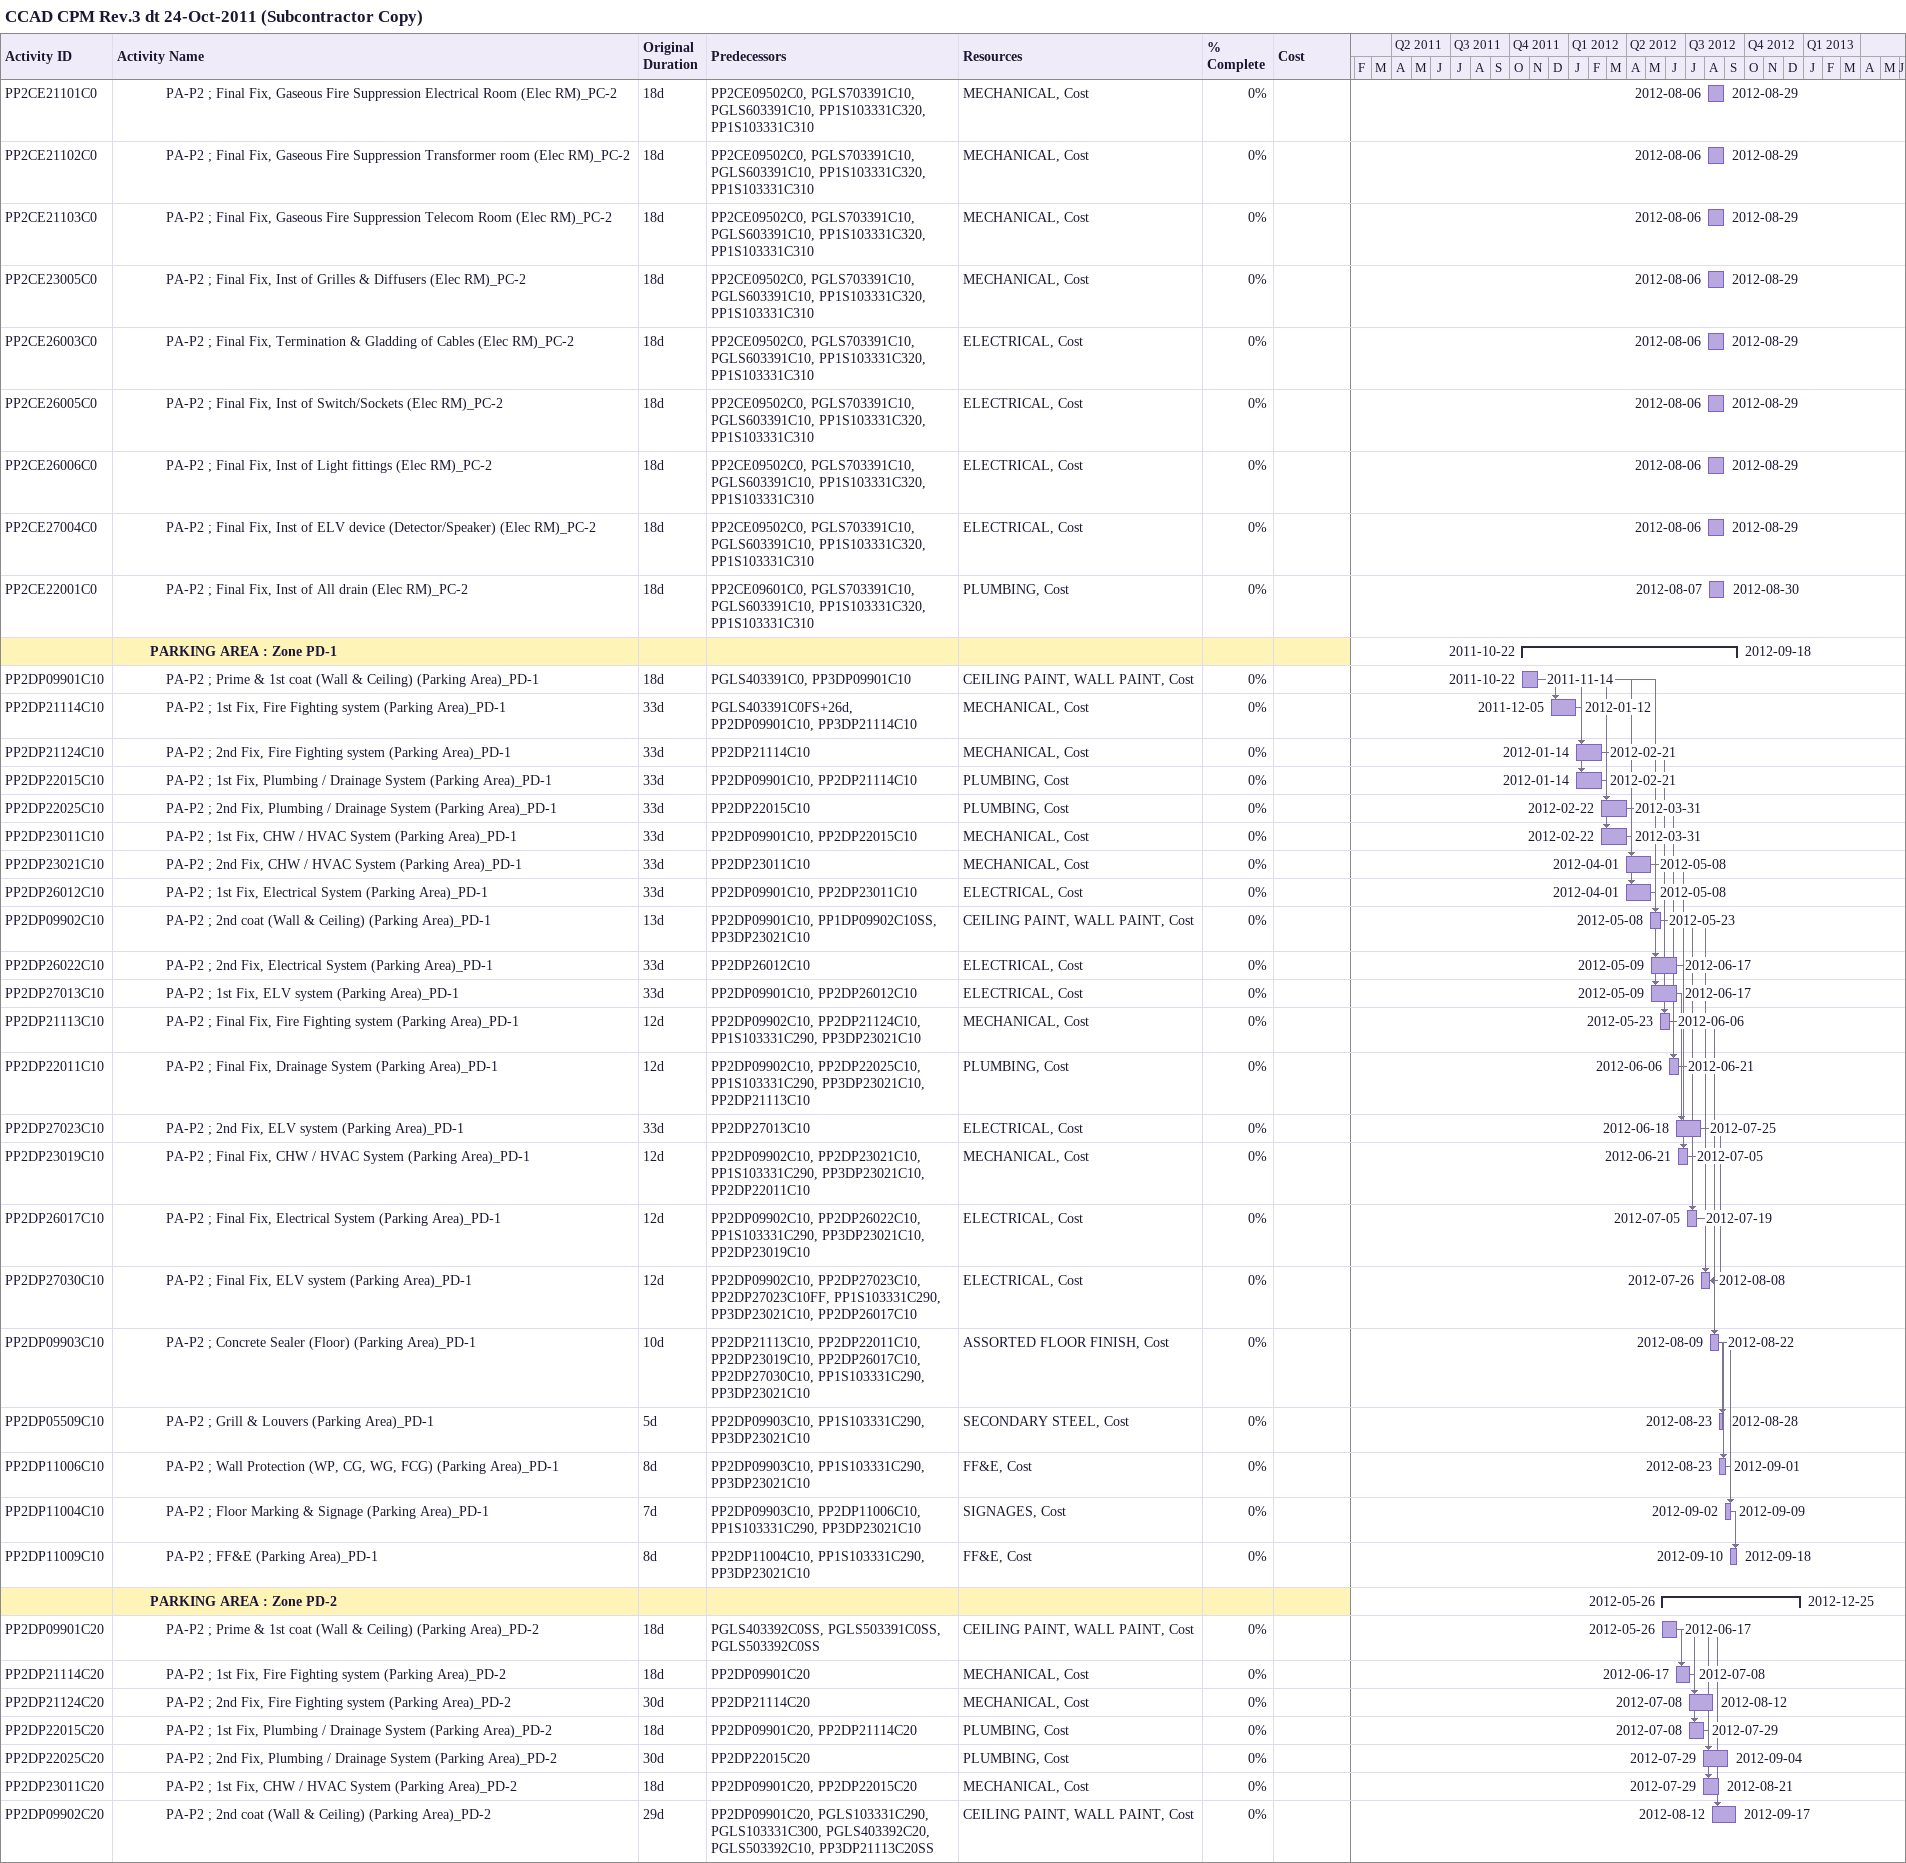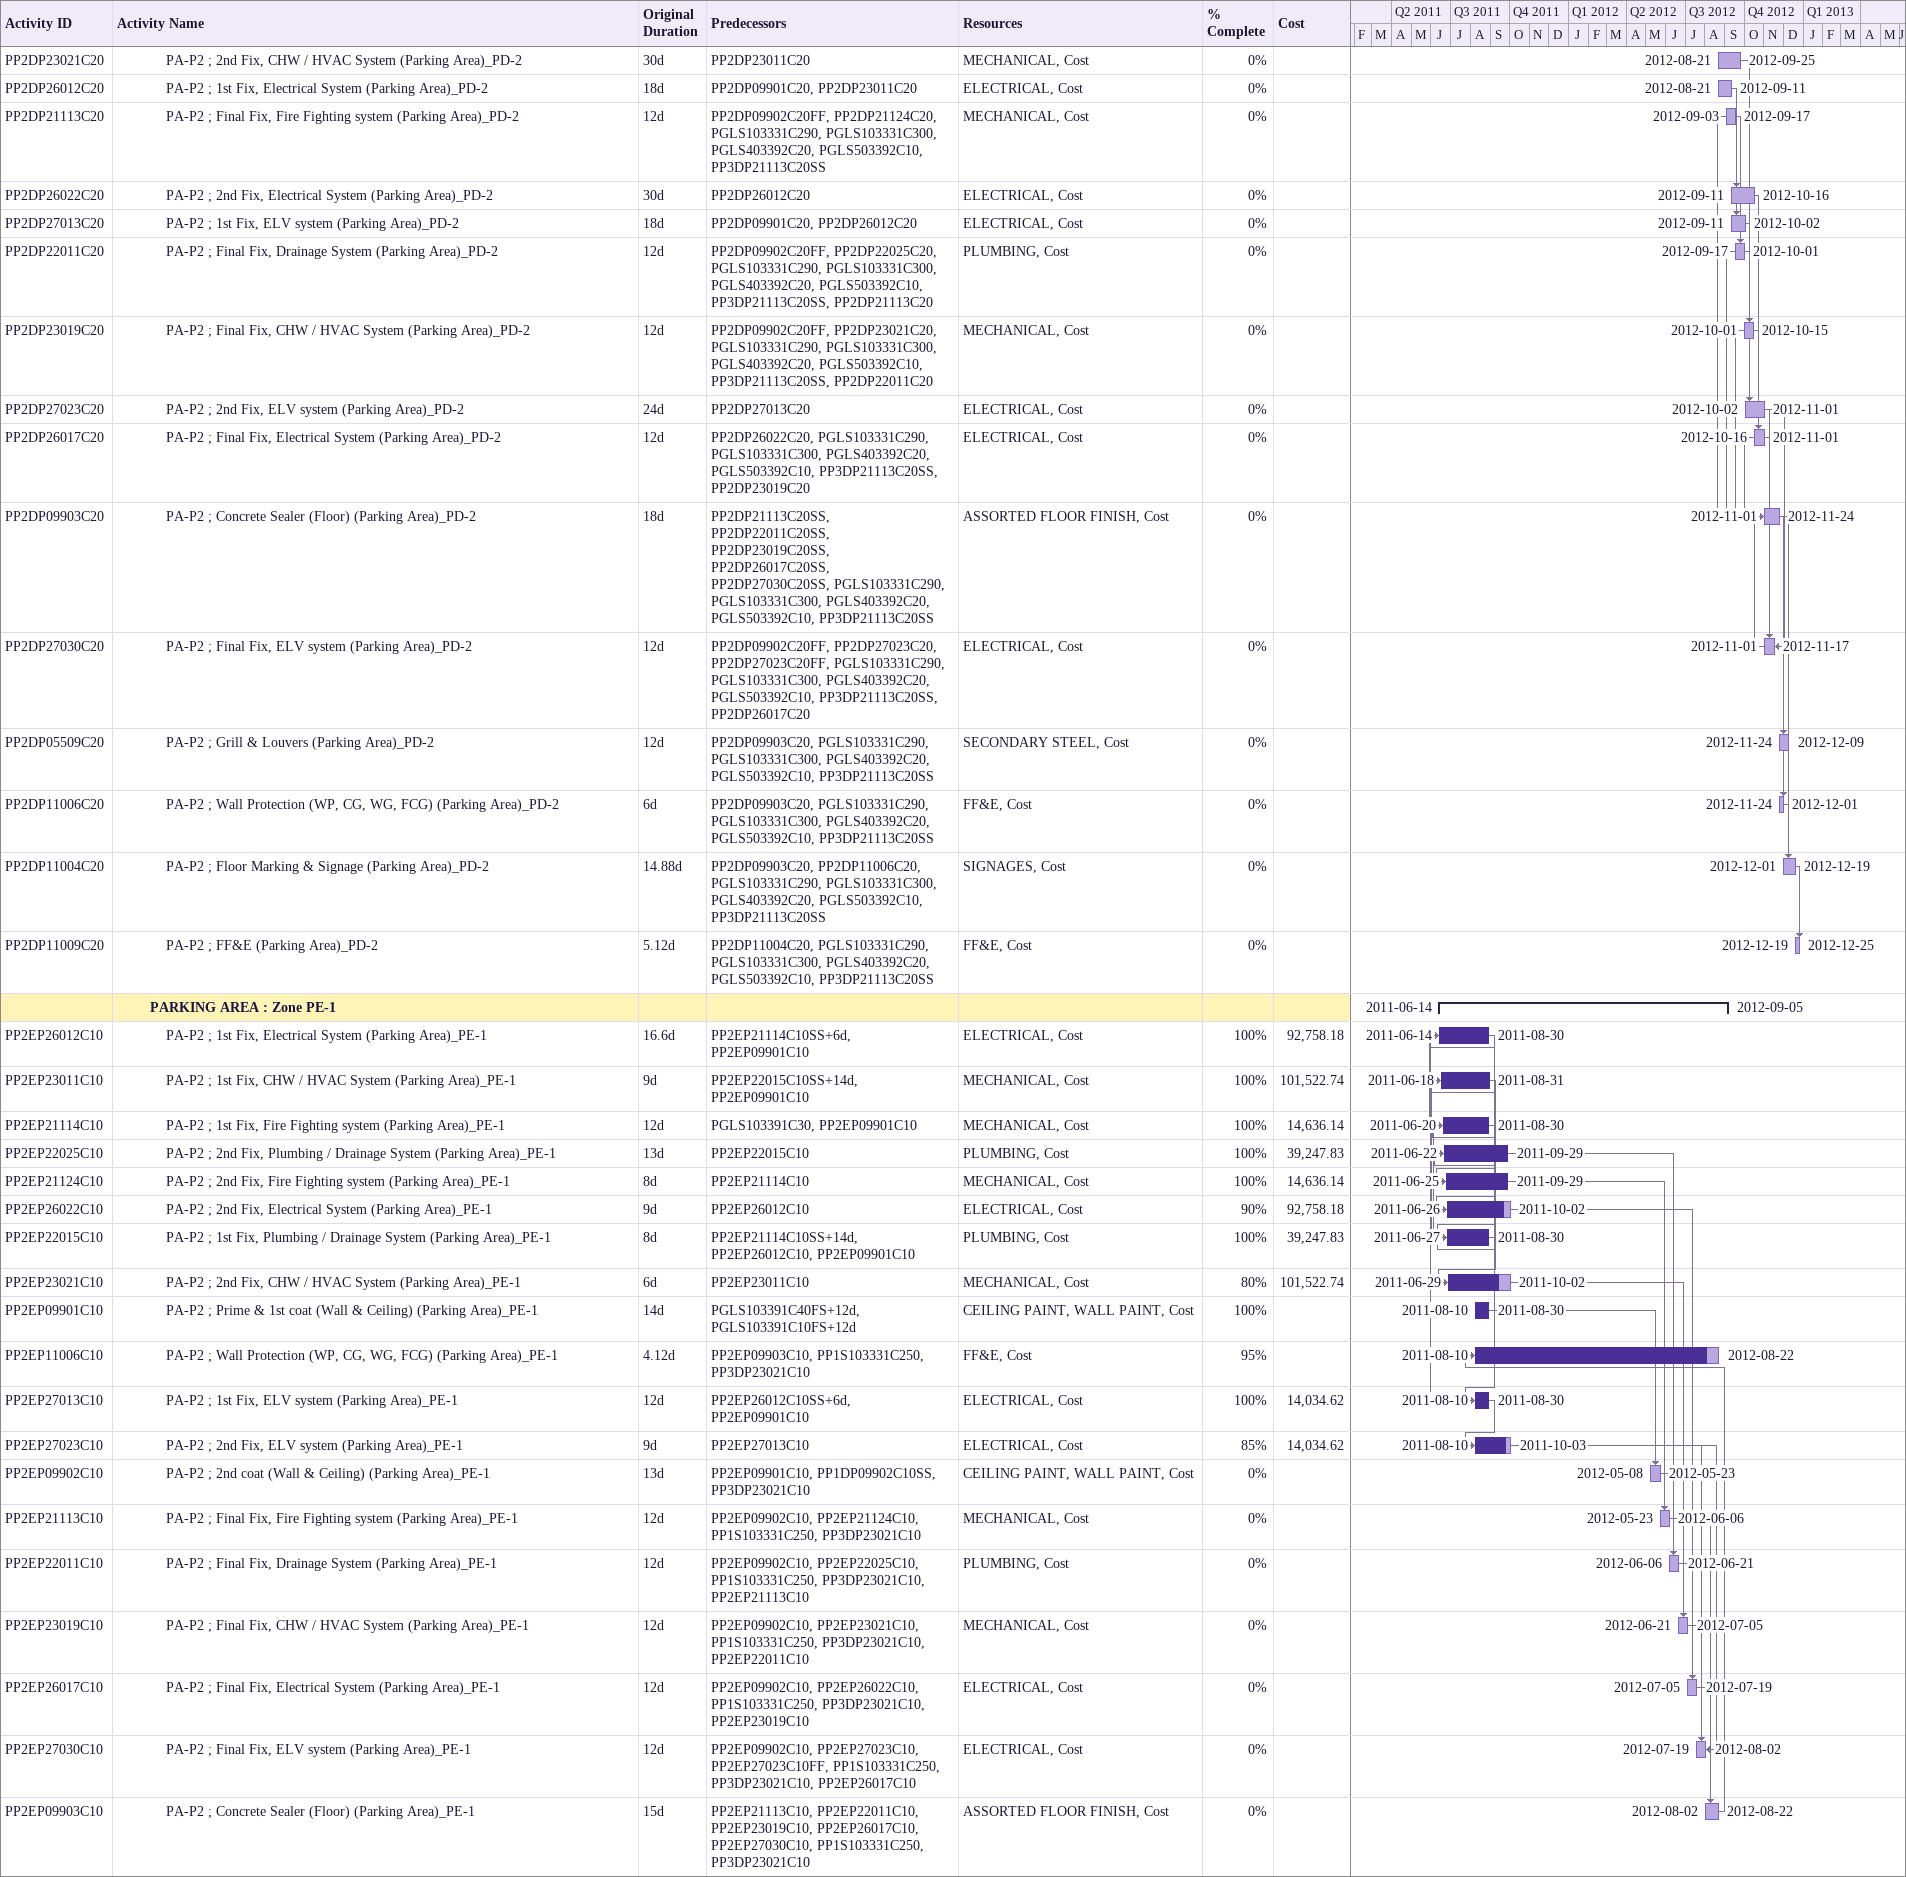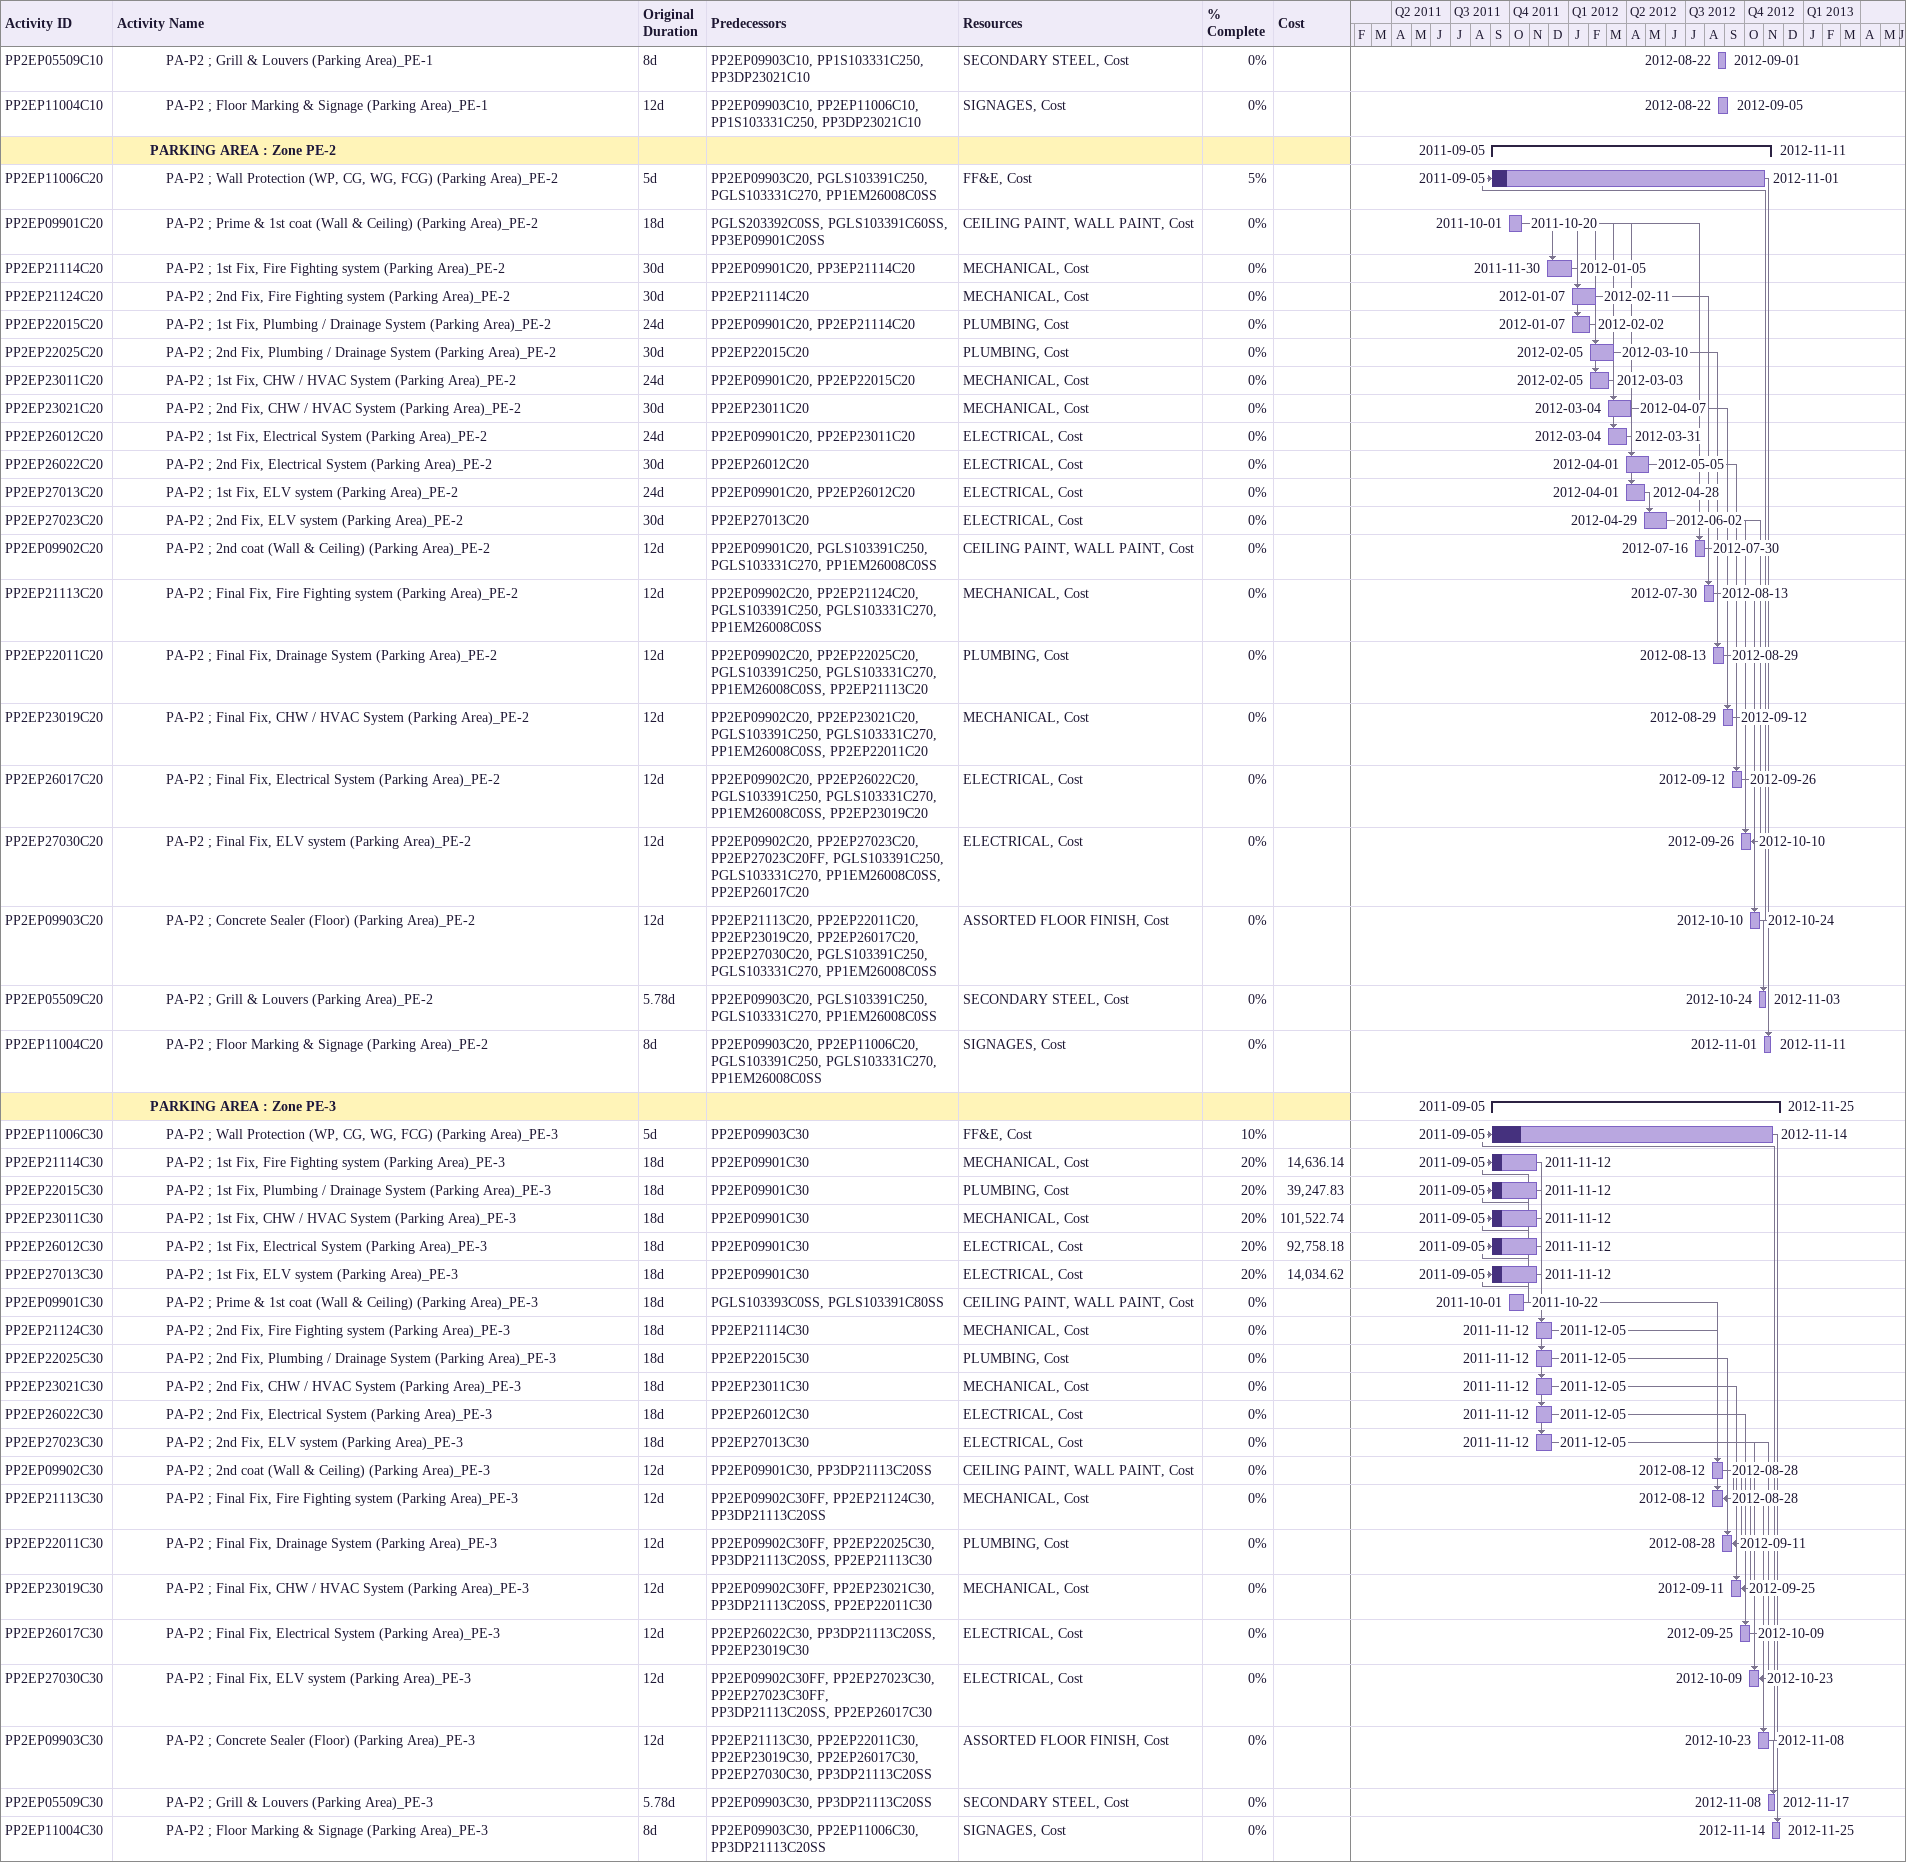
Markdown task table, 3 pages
CCAD CPM Rev.3 dt 24-Oct-2011 (Subcontractor Copy)

| ID | Level | Task | Original duration | Start | Finish | Predecessors | Resources | % complete | Cost |
|---|---|---|---|---|---|---|---|---|---|
| PP2CE21101C0 | 4 | PA-P2 ; Final Fix, Gaseous Fire Suppression Electrical Room (Elec RM)_PC-2 | 18d | 2012-08-06 | 2012-08-29 | PP2CE09502C0, PGLS703391C10, PGLS603391C10, PP1S103331C320, PP1S103331C310 | MECHANICAL, Cost | 0 |  |
| PP2CE21102C0 | 4 | PA-P2 ; Final Fix, Gaseous Fire Suppression Transformer room (Elec RM)_PC-2 | 18d | 2012-08-06 | 2012-08-29 | PP2CE09502C0, PGLS703391C10, PGLS603391C10, PP1S103331C320, PP1S103331C310 | MECHANICAL, Cost | 0 |  |
| PP2CE21103C0 | 4 | PA-P2 ; Final Fix, Gaseous Fire Suppression Telecom Room (Elec RM)_PC-2 | 18d | 2012-08-06 | 2012-08-29 | PP2CE09502C0, PGLS703391C10, PGLS603391C10, PP1S103331C320, PP1S103331C310 | MECHANICAL, Cost | 0 |  |
| PP2CE23005C0 | 4 | PA-P2 ; Final Fix, Inst of Grilles & Diffusers (Elec RM)_PC-2 | 18d | 2012-08-06 | 2012-08-29 | PP2CE09502C0, PGLS703391C10, PGLS603391C10, PP1S103331C320, PP1S103331C310 | MECHANICAL, Cost | 0 |  |
| PP2CE26003C0 | 4 | PA-P2 ; Final Fix, Termination & Gladding of Cables (Elec RM)_PC-2 | 18d | 2012-08-06 | 2012-08-29 | PP2CE09502C0, PGLS703391C10, PGLS603391C10, PP1S103331C320, PP1S103331C310 | ELECTRICAL, Cost | 0 |  |
| PP2CE26005C0 | 4 | PA-P2 ; Final Fix, Inst of Switch/Sockets (Elec RM)_PC-2 | 18d | 2012-08-06 | 2012-08-29 | PP2CE09502C0, PGLS703391C10, PGLS603391C10, PP1S103331C320, PP1S103331C310 | ELECTRICAL, Cost | 0 |  |
| PP2CE26006C0 | 4 | PA-P2 ; Final Fix, Inst of Light fittings (Elec RM)_PC-2 | 18d | 2012-08-06 | 2012-08-29 | PP2CE09502C0, PGLS703391C10, PGLS603391C10, PP1S103331C320, PP1S103331C310 | ELECTRICAL, Cost | 0 |  |
| PP2CE27004C0 | 4 | PA-P2 ; Final Fix, Inst of ELV device (Detector/Speaker) (Elec RM)_PC-2 | 18d | 2012-08-06 | 2012-08-29 | PP2CE09502C0, PGLS703391C10, PGLS603391C10, PP1S103331C320, PP1S103331C310 | ELECTRICAL, Cost | 0 |  |
| PP2CE22001C0 | 4 | PA-P2 ; Final Fix, Inst of All drain (Elec RM)_PC-2 | 18d | 2012-08-07 | 2012-08-30 | PP2CE09601C0, PGLS703391C10, PGLS603391C10, PP1S103331C320, PP1S103331C310 | PLUMBING, Cost | 0 |  |
|  | 3 | **PARKING AREA : Zone PD-1** |  | 2011-10-22 | 2012-09-18 |  |  |  |  |
| PP2DP09901C10 | 4 | PA-P2 ; Prime & 1st coat (Wall & Ceiling) (Parking Area)_PD-1 | 18d | 2011-10-22 | 2011-11-14 | PGLS403391C0, PP3DP09901C10 | CEILING PAINT, WALL PAINT, Cost | 0 |  |
| PP2DP21114C10 | 4 | PA-P2 ; 1st Fix, Fire Fighting system (Parking Area)_PD-1 | 33d | 2011-12-05 | 2012-01-12 | PGLS403391C0FS+26d, PP2DP09901C10, PP3DP21114C10 | MECHANICAL, Cost | 0 |  |
| PP2DP21124C10 | 4 | PA-P2 ; 2nd Fix, Fire Fighting system (Parking Area)_PD-1 | 33d | 2012-01-14 | 2012-02-21 | PP2DP21114C10 | MECHANICAL, Cost | 0 |  |
| PP2DP22015C10 | 4 | PA-P2 ; 1st Fix, Plumbing / Drainage System (Parking Area)_PD-1 | 33d | 2012-01-14 | 2012-02-21 | PP2DP09901C10, PP2DP21114C10 | PLUMBING, Cost | 0 |  |
| PP2DP22025C10 | 4 | PA-P2 ; 2nd Fix, Plumbing / Drainage System (Parking Area)_PD-1 | 33d | 2012-02-22 | 2012-03-31 | PP2DP22015C10 | PLUMBING, Cost | 0 |  |
| PP2DP23011C10 | 4 | PA-P2 ; 1st Fix, CHW / HVAC System (Parking Area)_PD-1 | 33d | 2012-02-22 | 2012-03-31 | PP2DP09901C10, PP2DP22015C10 | MECHANICAL, Cost | 0 |  |
| PP2DP23021C10 | 4 | PA-P2 ; 2nd Fix, CHW / HVAC System (Parking Area)_PD-1 | 33d | 2012-04-01 | 2012-05-08 | PP2DP23011C10 | MECHANICAL, Cost | 0 |  |
| PP2DP26012C10 | 4 | PA-P2 ; 1st Fix, Electrical System (Parking Area)_PD-1 | 33d | 2012-04-01 | 2012-05-08 | PP2DP09901C10, PP2DP23011C10 | ELECTRICAL, Cost | 0 |  |
| PP2DP09902C10 | 4 | PA-P2 ; 2nd coat (Wall & Ceiling) (Parking Area)_PD-1 | 13d | 2012-05-08 | 2012-05-23 | PP2DP09901C10, PP1DP09902C10SS, PP3DP23021C10 | CEILING PAINT, WALL PAINT, Cost | 0 |  |
| PP2DP26022C10 | 4 | PA-P2 ; 2nd Fix, Electrical System (Parking Area)_PD-1 | 33d | 2012-05-09 | 2012-06-17 | PP2DP26012C10 | ELECTRICAL, Cost | 0 |  |
| PP2DP27013C10 | 4 | PA-P2 ; 1st Fix, ELV system (Parking Area)_PD-1 | 33d | 2012-05-09 | 2012-06-17 | PP2DP09901C10, PP2DP26012C10 | ELECTRICAL, Cost | 0 |  |
| PP2DP21113C10 | 4 | PA-P2 ; Final Fix, Fire Fighting system (Parking Area)_PD-1 | 12d | 2012-05-23 | 2012-06-06 | PP2DP09902C10, PP2DP21124C10, PP1S103331C290, PP3DP23021C10 | MECHANICAL, Cost | 0 |  |
| PP2DP22011C10 | 4 | PA-P2 ; Final Fix, Drainage System (Parking Area)_PD-1 | 12d | 2012-06-06 | 2012-06-21 | PP2DP09902C10, PP2DP22025C10, PP1S103331C290, PP3DP23021C10, PP2DP21113C10 | PLUMBING, Cost | 0 |  |
| PP2DP27023C10 | 4 | PA-P2 ; 2nd Fix, ELV system (Parking Area)_PD-1 | 33d | 2012-06-18 | 2012-07-25 | PP2DP27013C10 | ELECTRICAL, Cost | 0 |  |
| PP2DP23019C10 | 4 | PA-P2 ; Final Fix, CHW / HVAC System (Parking Area)_PD-1 | 12d | 2012-06-21 | 2012-07-05 | PP2DP09902C10, PP2DP23021C10, PP1S103331C290, PP3DP23021C10, PP2DP22011C10 | MECHANICAL, Cost | 0 |  |
| PP2DP26017C10 | 4 | PA-P2 ; Final Fix, Electrical System (Parking Area)_PD-1 | 12d | 2012-07-05 | 2012-07-19 | PP2DP09902C10, PP2DP26022C10, PP1S103331C290, PP3DP23021C10, PP2DP23019C10 | ELECTRICAL, Cost | 0 |  |
| PP2DP27030C10 | 4 | PA-P2 ; Final Fix, ELV system (Parking Area)_PD-1 | 12d | 2012-07-26 | 2012-08-08 | PP2DP09902C10, PP2DP27023C10, PP2DP27023C10FF, PP1S103331C290, PP3DP23021C10, PP2DP26017C10 | ELECTRICAL, Cost | 0 |  |
| PP2DP09903C10 | 4 | PA-P2 ; Concrete Sealer (Floor) (Parking Area)_PD-1 | 10d | 2012-08-09 | 2012-08-22 | PP2DP21113C10, PP2DP22011C10, PP2DP23019C10, PP2DP26017C10, PP2DP27030C10, PP1S103331C290, PP3DP23021C10 | ASSORTED FLOOR FINISH, Cost | 0 |  |
| PP2DP05509C10 | 4 | PA-P2 ; Grill & Louvers (Parking Area)_PD-1 | 5d | 2012-08-23 | 2012-08-28 | PP2DP09903C10, PP1S103331C290, PP3DP23021C10 | SECONDARY STEEL, Cost | 0 |  |
| PP2DP11006C10 | 4 | PA-P2 ; Wall Protection (WP, CG, WG, FCG) (Parking Area)_PD-1 | 8d | 2012-08-23 | 2012-09-01 | PP2DP09903C10, PP1S103331C290, PP3DP23021C10 | FF&E, Cost | 0 |  |
| PP2DP11004C10 | 4 | PA-P2 ; Floor Marking & Signage (Parking Area)_PD-1 | 7d | 2012-09-02 | 2012-09-09 | PP2DP09903C10, PP2DP11006C10, PP1S103331C290, PP3DP23021C10 | SIGNAGES, Cost | 0 |  |
| PP2DP11009C10 | 4 | PA-P2 ; FF&E (Parking Area)_PD-1 | 8d | 2012-09-10 | 2012-09-18 | PP2DP11004C10, PP1S103331C290, PP3DP23021C10 | FF&E, Cost | 0 |  |
|  | 3 | **PARKING AREA : Zone PD-2** |  | 2012-05-26 | 2012-12-25 |  |  |  |  |
| PP2DP09901C20 | 4 | PA-P2 ; Prime & 1st coat (Wall & Ceiling) (Parking Area)_PD-2 | 18d | 2012-05-26 | 2012-06-17 | PGLS403392C0SS, PGLS503391C0SS, PGLS503392C0SS | CEILING PAINT, WALL PAINT, Cost | 0 |  |
| PP2DP21114C20 | 4 | PA-P2 ; 1st Fix, Fire Fighting system (Parking Area)_PD-2 | 18d | 2012-06-17 | 2012-07-08 | PP2DP09901C20 | MECHANICAL, Cost | 0 |  |
| PP2DP21124C20 | 4 | PA-P2 ; 2nd Fix, Fire Fighting system (Parking Area)_PD-2 | 30d | 2012-07-08 | 2012-08-12 | PP2DP21114C20 | MECHANICAL, Cost | 0 |  |
| PP2DP22015C20 | 4 | PA-P2 ; 1st Fix, Plumbing / Drainage System (Parking Area)_PD-2 | 18d | 2012-07-08 | 2012-07-29 | PP2DP09901C20, PP2DP21114C20 | PLUMBING, Cost | 0 |  |
| PP2DP22025C20 | 4 | PA-P2 ; 2nd Fix, Plumbing / Drainage System (Parking Area)_PD-2 | 30d | 2012-07-29 | 2012-09-04 | PP2DP22015C20 | PLUMBING, Cost | 0 |  |
| PP2DP23011C20 | 4 | PA-P2 ; 1st Fix, CHW / HVAC System (Parking Area)_PD-2 | 18d | 2012-07-29 | 2012-08-21 | PP2DP09901C20, PP2DP22015C20 | MECHANICAL, Cost | 0 |  |
| PP2DP09902C20 | 4 | PA-P2 ; 2nd coat (Wall & Ceiling) (Parking Area)_PD-2 | 29d | 2012-08-12 | 2012-09-17 | PP2DP09901C20, PGLS103331C290, PGLS103331C300, PGLS403392C20, PGLS503392C10, PP3DP21113C20SS | CEILING PAINT, WALL PAINT, Cost | 0 |  |
| PP2DP23021C20 | 4 | PA-P2 ; 2nd Fix, CHW / HVAC System (Parking Area)_PD-2 | 30d | 2012-08-21 | 2012-09-25 | PP2DP23011C20 | MECHANICAL, Cost | 0 |  |
| PP2DP26012C20 | 4 | PA-P2 ; 1st Fix, Electrical System (Parking Area)_PD-2 | 18d | 2012-08-21 | 2012-09-11 | PP2DP09901C20, PP2DP23011C20 | ELECTRICAL, Cost | 0 |  |
| PP2DP21113C20 | 4 | PA-P2 ; Final Fix, Fire Fighting system (Parking Area)_PD-2 | 12d | 2012-09-03 | 2012-09-17 | PP2DP09902C20FF, PP2DP21124C20, PGLS103331C290, PGLS103331C300, PGLS403392C20, PGLS503392C10, PP3DP21113C20SS | MECHANICAL, Cost | 0 |  |
| PP2DP26022C20 | 4 | PA-P2 ; 2nd Fix, Electrical System (Parking Area)_PD-2 | 30d | 2012-09-11 | 2012-10-16 | PP2DP26012C20 | ELECTRICAL, Cost | 0 |  |
| PP2DP27013C20 | 4 | PA-P2 ; 1st Fix, ELV system (Parking Area)_PD-2 | 18d | 2012-09-11 | 2012-10-02 | PP2DP09901C20, PP2DP26012C20 | ELECTRICAL, Cost | 0 |  |
| PP2DP22011C20 | 4 | PA-P2 ; Final Fix, Drainage System (Parking Area)_PD-2 | 12d | 2012-09-17 | 2012-10-01 | PP2DP09902C20FF, PP2DP22025C20, PGLS103331C290, PGLS103331C300, PGLS403392C20, PGLS503392C10, PP3DP21113C20SS, PP2DP21113C20 | PLUMBING, Cost | 0 |  |
| PP2DP23019C20 | 4 | PA-P2 ; Final Fix, CHW / HVAC System (Parking Area)_PD-2 | 12d | 2012-10-01 | 2012-10-15 | PP2DP09902C20FF, PP2DP23021C20, PGLS103331C290, PGLS103331C300, PGLS403392C20, PGLS503392C10, PP3DP21113C20SS, PP2DP22011C20 | MECHANICAL, Cost | 0 |  |
| PP2DP27023C20 | 4 | PA-P2 ; 2nd Fix, ELV system (Parking Area)_PD-2 | 24d | 2012-10-02 | 2012-11-01 | PP2DP27013C20 | ELECTRICAL, Cost | 0 |  |
| PP2DP26017C20 | 4 | PA-P2 ; Final Fix, Electrical System (Parking Area)_PD-2 | 12d | 2012-10-16 | 2012-11-01 | PP2DP26022C20, PGLS103331C290, PGLS103331C300, PGLS403392C20, PGLS503392C10, PP3DP21113C20SS, PP2DP23019C20 | ELECTRICAL, Cost | 0 |  |
| PP2DP09903C20 | 4 | PA-P2 ; Concrete Sealer (Floor) (Parking Area)_PD-2 | 18d | 2012-11-01 | 2012-11-24 | PP2DP21113C20SS, PP2DP22011C20SS, PP2DP23019C20SS, PP2DP26017C20SS, PP2DP27030C20SS, PGLS103331C290, PGLS103331C300, PGLS403392C20, PGLS503392C10, PP3DP21113C20SS | ASSORTED FLOOR FINISH, Cost | 0 |  |
| PP2DP27030C20 | 4 | PA-P2 ; Final Fix, ELV system (Parking Area)_PD-2 | 12d | 2012-11-01 | 2012-11-17 | PP2DP09902C20FF, PP2DP27023C20, PP2DP27023C20FF, PGLS103331C290, PGLS103331C300, PGLS403392C20, PGLS503392C10, PP3DP21113C20SS, PP2DP26017C20 | ELECTRICAL, Cost | 0 |  |
| PP2DP05509C20 | 4 | PA-P2 ; Grill & Louvers (Parking Area)_PD-2 | 12d | 2012-11-24 | 2012-12-09 | PP2DP09903C20, PGLS103331C290, PGLS103331C300, PGLS403392C20, PGLS503392C10, PP3DP21113C20SS | SECONDARY STEEL, Cost | 0 |  |
| PP2DP11006C20 | 4 | PA-P2 ; Wall Protection (WP, CG, WG, FCG) (Parking Area)_PD-2 | 6d | 2012-11-24 | 2012-12-01 | PP2DP09903C20, PGLS103331C290, PGLS103331C300, PGLS403392C20, PGLS503392C10, PP3DP21113C20SS | FF&E, Cost | 0 |  |
| PP2DP11004C20 | 4 | PA-P2 ; Floor Marking & Signage (Parking Area)_PD-2 | 14.88d | 2012-12-01 | 2012-12-19 | PP2DP09903C20, PP2DP11006C20, PGLS103331C290, PGLS103331C300, PGLS403392C20, PGLS503392C10, PP3DP21113C20SS | SIGNAGES, Cost | 0 |  |
| PP2DP11009C20 | 4 | PA-P2 ; FF&E (Parking Area)_PD-2 | 5.12d | 2012-12-19 | 2012-12-25 | PP2DP11004C20, PGLS103331C290, PGLS103331C300, PGLS403392C20, PGLS503392C10, PP3DP21113C20SS | FF&E, Cost | 0 |  |
|  | 3 | **PARKING AREA : Zone PE-1** |  | 2011-06-14 | 2012-09-05 |  |  |  |  |
| PP2EP26012C10 | 4 | PA-P2 ; 1st Fix, Electrical System (Parking Area)_PE-1 | 16.6d | 2011-06-14 | 2011-08-30 | PP2EP21114C10SS+6d, PP2EP09901C10 | ELECTRICAL, Cost | 100 | 92758.18 |
| PP2EP23011C10 | 4 | PA-P2 ; 1st Fix, CHW / HVAC System (Parking Area)_PE-1 | 9d | 2011-06-18 | 2011-08-31 | PP2EP22015C10SS+14d, PP2EP09901C10 | MECHANICAL, Cost | 100 | 101522.74 |
| PP2EP21114C10 | 4 | PA-P2 ; 1st Fix, Fire Fighting system (Parking Area)_PE-1 | 12d | 2011-06-20 | 2011-08-30 | PGLS103391C30, PP2EP09901C10 | MECHANICAL, Cost | 100 | 14636.14 |
| PP2EP22025C10 | 4 | PA-P2 ; 2nd Fix, Plumbing / Drainage System (Parking Area)_PE-1 | 13d | 2011-06-22 | 2011-09-29 | PP2EP22015C10 | PLUMBING, Cost | 100 | 39247.83 |
| PP2EP21124C10 | 4 | PA-P2 ; 2nd Fix, Fire Fighting system (Parking Area)_PE-1 | 8d | 2011-06-25 | 2011-09-29 | PP2EP21114C10 | MECHANICAL, Cost | 100 | 14636.14 |
| PP2EP26022C10 | 4 | PA-P2 ; 2nd Fix, Electrical System (Parking Area)_PE-1 | 9d | 2011-06-26 | 2011-10-02 | PP2EP26012C10 | ELECTRICAL, Cost | 90 | 92758.18 |
| PP2EP22015C10 | 4 | PA-P2 ; 1st Fix, Plumbing / Drainage System (Parking Area)_PE-1 | 8d | 2011-06-27 | 2011-08-30 | PP2EP21114C10SS+14d, PP2EP26012C10, PP2EP09901C10 | PLUMBING, Cost | 100 | 39247.83 |
| PP2EP23021C10 | 4 | PA-P2 ; 2nd Fix, CHW / HVAC System (Parking Area)_PE-1 | 6d | 2011-06-29 | 2011-10-02 | PP2EP23011C10 | MECHANICAL, Cost | 80 | 101522.74 |
| PP2EP09901C10 | 4 | PA-P2 ; Prime & 1st coat (Wall & Ceiling) (Parking Area)_PE-1 | 14d | 2011-08-10 | 2011-08-30 | PGLS103391C40FS+12d, PGLS103391C10FS+12d | CEILING PAINT, WALL PAINT, Cost | 100 |  |
| PP2EP11006C10 | 4 | PA-P2 ; Wall Protection (WP, CG, WG, FCG) (Parking Area)_PE-1 | 4.12d | 2011-08-10 | 2012-08-22 | PP2EP09903C10, PP1S103331C250, PP3DP23021C10 | FF&E, Cost | 95 |  |
| PP2EP27013C10 | 4 | PA-P2 ; 1st Fix, ELV system (Parking Area)_PE-1 | 12d | 2011-08-10 | 2011-08-30 | PP2EP26012C10SS+6d, PP2EP09901C10 | ELECTRICAL, Cost | 100 | 14034.62 |
| PP2EP27023C10 | 4 | PA-P2 ; 2nd Fix, ELV system (Parking Area)_PE-1 | 9d | 2011-08-10 | 2011-10-03 | PP2EP27013C10 | ELECTRICAL, Cost | 85 | 14034.62 |
| PP2EP09902C10 | 4 | PA-P2 ; 2nd coat (Wall & Ceiling) (Parking Area)_PE-1 | 13d | 2012-05-08 | 2012-05-23 | PP2EP09901C10, PP1DP09902C10SS, PP3DP23021C10 | CEILING PAINT, WALL PAINT, Cost | 0 |  |
| PP2EP21113C10 | 4 | PA-P2 ; Final Fix, Fire Fighting system (Parking Area)_PE-1 | 12d | 2012-05-23 | 2012-06-06 | PP2EP09902C10, PP2EP21124C10, PP1S103331C250, PP3DP23021C10 | MECHANICAL, Cost | 0 |  |
| PP2EP22011C10 | 4 | PA-P2 ; Final Fix, Drainage System (Parking Area)_PE-1 | 12d | 2012-06-06 | 2012-06-21 | PP2EP09902C10, PP2EP22025C10, PP1S103331C250, PP3DP23021C10, PP2EP21113C10 | PLUMBING, Cost | 0 |  |
| PP2EP23019C10 | 4 | PA-P2 ; Final Fix, CHW / HVAC System (Parking Area)_PE-1 | 12d | 2012-06-21 | 2012-07-05 | PP2EP09902C10, PP2EP23021C10, PP1S103331C250, PP3DP23021C10, PP2EP22011C10 | MECHANICAL, Cost | 0 |  |
| PP2EP26017C10 | 4 | PA-P2 ; Final Fix, Electrical System (Parking Area)_PE-1 | 12d | 2012-07-05 | 2012-07-19 | PP2EP09902C10, PP2EP26022C10, PP1S103331C250, PP3DP23021C10, PP2EP23019C10 | ELECTRICAL, Cost | 0 |  |
| PP2EP27030C10 | 4 | PA-P2 ; Final Fix, ELV system (Parking Area)_PE-1 | 12d | 2012-07-19 | 2012-08-02 | PP2EP09902C10, PP2EP27023C10, PP2EP27023C10FF, PP1S103331C250, PP3DP23021C10, PP2EP26017C10 | ELECTRICAL, Cost | 0 |  |
| PP2EP09903C10 | 4 | PA-P2 ; Concrete Sealer (Floor) (Parking Area)_PE-1 | 15d | 2012-08-02 | 2012-08-22 | PP2EP21113C10, PP2EP22011C10, PP2EP23019C10, PP2EP26017C10, PP2EP27030C10, PP1S103331C250, PP3DP23021C10 | ASSORTED FLOOR FINISH, Cost | 0 |  |
| PP2EP05509C10 | 4 | PA-P2 ; Grill & Louvers (Parking Area)_PE-1 | 8d | 2012-08-22 | 2012-09-01 | PP2EP09903C10, PP1S103331C250, PP3DP23021C10 | SECONDARY STEEL, Cost | 0 |  |
| PP2EP11004C10 | 4 | PA-P2 ; Floor Marking & Signage (Parking Area)_PE-1 | 12d | 2012-08-22 | 2012-09-05 | PP2EP09903C10, PP2EP11006C10, PP1S103331C250, PP3DP23021C10 | SIGNAGES, Cost | 0 |  |
|  | 3 | **PARKING AREA : Zone PE-2** |  | 2011-09-05 | 2012-11-11 |  |  |  |  |
| PP2EP11006C20 | 4 | PA-P2 ; Wall Protection (WP, CG, WG, FCG) (Parking Area)_PE-2 | 5d | 2011-09-05 | 2012-11-01 | PP2EP09903C20, PGLS103391C250, PGLS103331C270, PP1EM26008C0SS | FF&E, Cost | 5 |  |
| PP2EP09901C20 | 4 | PA-P2 ; Prime & 1st coat (Wall & Ceiling) (Parking Area)_PE-2 | 18d | 2011-10-01 | 2011-10-20 | PGLS203392C0SS, PGLS103391C60SS, PP3EP09901C20SS | CEILING PAINT, WALL PAINT, Cost | 0 |  |
| PP2EP21114C20 | 4 | PA-P2 ; 1st Fix, Fire Fighting system (Parking Area)_PE-2 | 30d | 2011-11-30 | 2012-01-05 | PP2EP09901C20, PP3EP21114C20 | MECHANICAL, Cost | 0 |  |
| PP2EP21124C20 | 4 | PA-P2 ; 2nd Fix, Fire Fighting system (Parking Area)_PE-2 | 30d | 2012-01-07 | 2012-02-11 | PP2EP21114C20 | MECHANICAL, Cost | 0 |  |
| PP2EP22015C20 | 4 | PA-P2 ; 1st Fix, Plumbing / Drainage System (Parking Area)_PE-2 | 24d | 2012-01-07 | 2012-02-02 | PP2EP09901C20, PP2EP21114C20 | PLUMBING, Cost | 0 |  |
| PP2EP22025C20 | 4 | PA-P2 ; 2nd Fix, Plumbing / Drainage System (Parking Area)_PE-2 | 30d | 2012-02-05 | 2012-03-10 | PP2EP22015C20 | PLUMBING, Cost | 0 |  |
| PP2EP23011C20 | 4 | PA-P2 ; 1st Fix, CHW / HVAC System (Parking Area)_PE-2 | 24d | 2012-02-05 | 2012-03-03 | PP2EP09901C20, PP2EP22015C20 | MECHANICAL, Cost | 0 |  |
| PP2EP23021C20 | 4 | PA-P2 ; 2nd Fix, CHW / HVAC System (Parking Area)_PE-2 | 30d | 2012-03-04 | 2012-04-07 | PP2EP23011C20 | MECHANICAL, Cost | 0 |  |
| PP2EP26012C20 | 4 | PA-P2 ; 1st Fix, Electrical System (Parking Area)_PE-2 | 24d | 2012-03-04 | 2012-03-31 | PP2EP09901C20, PP2EP23011C20 | ELECTRICAL, Cost | 0 |  |
| PP2EP26022C20 | 4 | PA-P2 ; 2nd Fix, Electrical System (Parking Area)_PE-2 | 30d | 2012-04-01 | 2012-05-05 | PP2EP26012C20 | ELECTRICAL, Cost | 0 |  |
| PP2EP27013C20 | 4 | PA-P2 ; 1st Fix, ELV system (Parking Area)_PE-2 | 24d | 2012-04-01 | 2012-04-28 | PP2EP09901C20, PP2EP26012C20 | ELECTRICAL, Cost | 0 |  |
| PP2EP27023C20 | 4 | PA-P2 ; 2nd Fix, ELV system (Parking Area)_PE-2 | 30d | 2012-04-29 | 2012-06-02 | PP2EP27013C20 | ELECTRICAL, Cost | 0 |  |
| PP2EP09902C20 | 4 | PA-P2 ; 2nd coat (Wall & Ceiling) (Parking Area)_PE-2 | 12d | 2012-07-16 | 2012-07-30 | PP2EP09901C20, PGLS103391C250, PGLS103331C270, PP1EM26008C0SS | CEILING PAINT, WALL PAINT, Cost | 0 |  |
| PP2EP21113C20 | 4 | PA-P2 ; Final Fix, Fire Fighting system (Parking Area)_PE-2 | 12d | 2012-07-30 | 2012-08-13 | PP2EP09902C20, PP2EP21124C20, PGLS103391C250, PGLS103331C270, PP1EM26008C0SS | MECHANICAL, Cost | 0 |  |
| PP2EP22011C20 | 4 | PA-P2 ; Final Fix, Drainage System (Parking Area)_PE-2 | 12d | 2012-08-13 | 2012-08-29 | PP2EP09902C20, PP2EP22025C20, PGLS103391C250, PGLS103331C270, PP1EM26008C0SS, PP2EP21113C20 | PLUMBING, Cost | 0 |  |
| PP2EP23019C20 | 4 | PA-P2 ; Final Fix, CHW / HVAC System (Parking Area)_PE-2 | 12d | 2012-08-29 | 2012-09-12 | PP2EP09902C20, PP2EP23021C20, PGLS103391C250, PGLS103331C270, PP1EM26008C0SS, PP2EP22011C20 | MECHANICAL, Cost | 0 |  |
| PP2EP26017C20 | 4 | PA-P2 ; Final Fix, Electrical System (Parking Area)_PE-2 | 12d | 2012-09-12 | 2012-09-26 | PP2EP09902C20, PP2EP26022C20, PGLS103391C250, PGLS103331C270, PP1EM26008C0SS, PP2EP23019C20 | ELECTRICAL, Cost | 0 |  |
| PP2EP27030C20 | 4 | PA-P2 ; Final Fix, ELV system (Parking Area)_PE-2 | 12d | 2012-09-26 | 2012-10-10 | PP2EP09902C20, PP2EP27023C20, PP2EP27023C20FF, PGLS103391C250, PGLS103331C270, PP1EM26008C0SS, PP2EP26017C20 | ELECTRICAL, Cost | 0 |  |
| PP2EP09903C20 | 4 | PA-P2 ; Concrete Sealer (Floor) (Parking Area)_PE-2 | 12d | 2012-10-10 | 2012-10-24 | PP2EP21113C20, PP2EP22011C20, PP2EP23019C20, PP2EP26017C20, PP2EP27030C20, PGLS103391C250, PGLS103331C270, PP1EM26008C0SS | ASSORTED FLOOR FINISH, Cost | 0 |  |
| PP2EP05509C20 | 4 | PA-P2 ; Grill & Louvers (Parking Area)_PE-2 | 5.78d | 2012-10-24 | 2012-11-03 | PP2EP09903C20, PGLS103391C250, PGLS103331C270, PP1EM26008C0SS | SECONDARY STEEL, Cost | 0 |  |
| PP2EP11004C20 | 4 | PA-P2 ; Floor Marking & Signage (Parking Area)_PE-2 | 8d | 2012-11-01 | 2012-11-11 | PP2EP09903C20, PP2EP11006C20, PGLS103391C250, PGLS103331C270, PP1EM26008C0SS | SIGNAGES, Cost | 0 |  |
|  | 3 | **PARKING AREA : Zone PE-3** |  | 2011-09-05 | 2012-11-25 |  |  |  |  |
| PP2EP11006C30 | 4 | PA-P2 ; Wall Protection (WP, CG, WG, FCG) (Parking Area)_PE-3 | 5d | 2011-09-05 | 2012-11-14 | PP2EP09903C30 | FF&E, Cost | 10 |  |
| PP2EP21114C30 | 4 | PA-P2 ; 1st Fix, Fire Fighting system (Parking Area)_PE-3 | 18d | 2011-09-05 | 2011-11-12 | PP2EP09901C30 | MECHANICAL, Cost | 20 | 14636.14 |
| PP2EP22015C30 | 4 | PA-P2 ; 1st Fix, Plumbing / Drainage System (Parking Area)_PE-3 | 18d | 2011-09-05 | 2011-11-12 | PP2EP09901C30 | PLUMBING, Cost | 20 | 39247.83 |
| PP2EP23011C30 | 4 | PA-P2 ; 1st Fix, CHW / HVAC System (Parking Area)_PE-3 | 18d | 2011-09-05 | 2011-11-12 | PP2EP09901C30 | MECHANICAL, Cost | 20 | 101522.74 |
| PP2EP26012C30 | 4 | PA-P2 ; 1st Fix, Electrical System (Parking Area)_PE-3 | 18d | 2011-09-05 | 2011-11-12 | PP2EP09901C30 | ELECTRICAL, Cost | 20 | 92758.18 |
| PP2EP27013C30 | 4 | PA-P2 ; 1st Fix, ELV system (Parking Area)_PE-3 | 18d | 2011-09-05 | 2011-11-12 | PP2EP09901C30 | ELECTRICAL, Cost | 20 | 14034.62 |
| PP2EP09901C30 | 4 | PA-P2 ; Prime & 1st coat (Wall & Ceiling) (Parking Area)_PE-3 | 18d | 2011-10-01 | 2011-10-22 | PGLS103393C0SS, PGLS103391C80SS | CEILING PAINT, WALL PAINT, Cost | 0 |  |
| PP2EP21124C30 | 4 | PA-P2 ; 2nd Fix, Fire Fighting system (Parking Area)_PE-3 | 18d | 2011-11-12 | 2011-12-05 | PP2EP21114C30 | MECHANICAL, Cost | 0 |  |
| PP2EP22025C30 | 4 | PA-P2 ; 2nd Fix, Plumbing / Drainage System (Parking Area)_PE-3 | 18d | 2011-11-12 | 2011-12-05 | PP2EP22015C30 | PLUMBING, Cost | 0 |  |
| PP2EP23021C30 | 4 | PA-P2 ; 2nd Fix, CHW / HVAC System (Parking Area)_PE-3 | 18d | 2011-11-12 | 2011-12-05 | PP2EP23011C30 | MECHANICAL, Cost | 0 |  |
| PP2EP26022C30 | 4 | PA-P2 ; 2nd Fix, Electrical System (Parking Area)_PE-3 | 18d | 2011-11-12 | 2011-12-05 | PP2EP26012C30 | ELECTRICAL, Cost | 0 |  |
| PP2EP27023C30 | 4 | PA-P2 ; 2nd Fix, ELV system (Parking Area)_PE-3 | 18d | 2011-11-12 | 2011-12-05 | PP2EP27013C30 | ELECTRICAL, Cost | 0 |  |
| PP2EP09902C30 | 4 | PA-P2 ; 2nd coat (Wall & Ceiling) (Parking Area)_PE-3 | 12d | 2012-08-12 | 2012-08-28 | PP2EP09901C30, PP3DP21113C20SS | CEILING PAINT, WALL PAINT, Cost | 0 |  |
| PP2EP21113C30 | 4 | PA-P2 ; Final Fix, Fire Fighting system (Parking Area)_PE-3 | 12d | 2012-08-12 | 2012-08-28 | PP2EP09902C30FF, PP2EP21124C30, PP3DP21113C20SS | MECHANICAL, Cost | 0 |  |
| PP2EP22011C30 | 4 | PA-P2 ; Final Fix, Drainage System (Parking Area)_PE-3 | 12d | 2012-08-28 | 2012-09-11 | PP2EP09902C30FF, PP2EP22025C30, PP3DP21113C20SS, PP2EP21113C30 | PLUMBING, Cost | 0 |  |
| PP2EP23019C30 | 4 | PA-P2 ; Final Fix, CHW / HVAC System (Parking Area)_PE-3 | 12d | 2012-09-11 | 2012-09-25 | PP2EP09902C30FF, PP2EP23021C30, PP3DP21113C20SS, PP2EP22011C30 | MECHANICAL, Cost | 0 |  |
| PP2EP26017C30 | 4 | PA-P2 ; Final Fix, Electrical System (Parking Area)_PE-3 | 12d | 2012-09-25 | 2012-10-09 | PP2EP26022C30, PP3DP21113C20SS, PP2EP23019C30 | ELECTRICAL, Cost | 0 |  |
| PP2EP27030C30 | 4 | PA-P2 ; Final Fix, ELV system (Parking Area)_PE-3 | 12d | 2012-10-09 | 2012-10-23 | PP2EP09902C30FF, PP2EP27023C30, PP2EP27023C30FF, PP3DP21113C20SS, PP2EP26017C30 | ELECTRICAL, Cost | 0 |  |
| PP2EP09903C30 | 4 | PA-P2 ; Concrete Sealer (Floor) (Parking Area)_PE-3 | 12d | 2012-10-23 | 2012-11-08 | PP2EP21113C30, PP2EP22011C30, PP2EP23019C30, PP2EP26017C30, PP2EP27030C30, PP3DP21113C20SS | ASSORTED FLOOR FINISH, Cost | 0 |  |
| PP2EP05509C30 | 4 | PA-P2 ; Grill & Louvers (Parking Area)_PE-3 | 5.78d | 2012-11-08 | 2012-11-17 | PP2EP09903C30, PP3DP21113C20SS | SECONDARY STEEL, Cost | 0 |  |
| PP2EP11004C30 | 4 | PA-P2 ; Floor Marking & Signage (Parking Area)_PE-3 | 8d | 2012-11-14 | 2012-11-25 | PP2EP09903C30, PP2EP11006C30, PP3DP21113C20SS | SIGNAGES, Cost | 0 |  |
